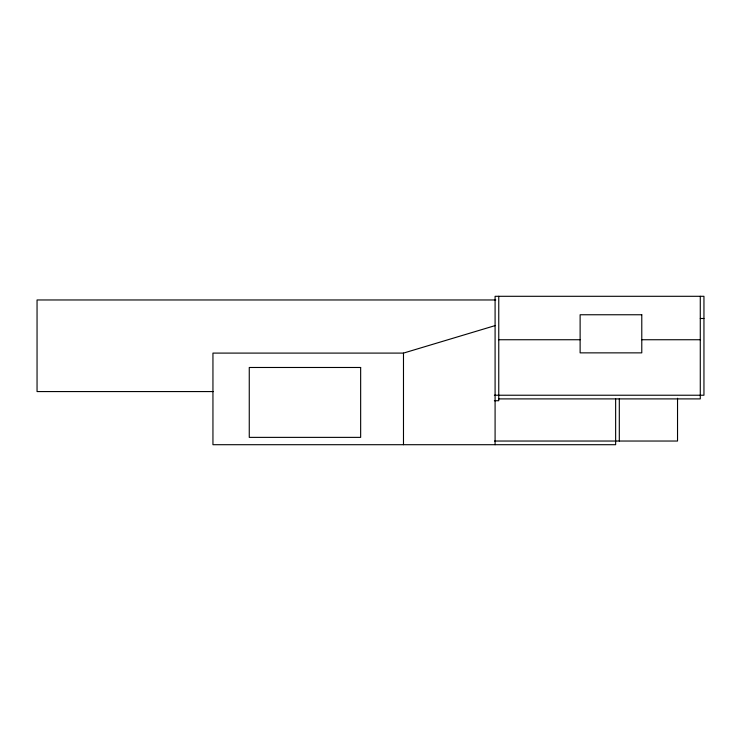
<?xml version="1.0" encoding="UTF-8"?>
<svg xmlns="http://www.w3.org/2000/svg" width="741" height="741" viewBox="0 0 741 741"><rect width="100%" height="100%" fill="white"/><g stroke="black" fill="none" stroke-linecap="round" stroke-linejoin="round"><path stroke-width="1.11" d="M615.641 398.806L615.641 444.702L212.945 444.702L212.945 353.096L403.484 353.096L495.09 325.614M495.794 299.966L37.05 299.966L37.05 391.572L213.195 391.572M700.282 318.491L703.95 318.491M498.758 339.739L580.12 339.739M641.78 339.739L700.282 339.739M494.358 395.231L703.95 395.231L703.95 296.298L495.09 296.298L495.09 444.702M498.758 398.899L700.282 398.899L700.282 296.298M494.358 400.733L498.758 400.733L498.758 296.298M494.571 441.034L677.533 441.034L677.533 398.25M619.309 398.806L619.309 441.034M403.484 353.096L403.484 444.702M641.78 314.758L580.12 314.758L580.12 352.864L641.78 352.864L641.78 314.758M360.654 367.48L249.263 367.48L249.263 437.375L360.654 437.375L360.654 367.48"/></g></svg>
